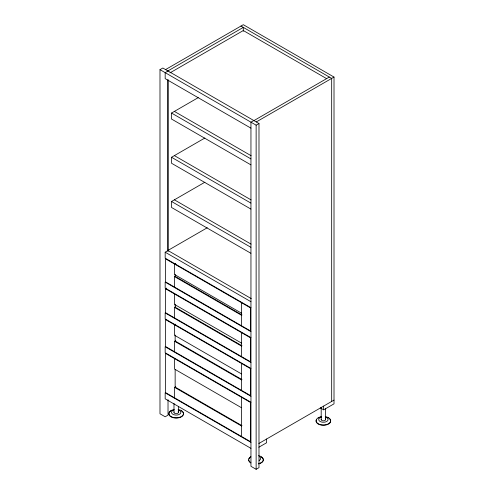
<?xml version="1.0" encoding="UTF-8"?>
<svg xmlns="http://www.w3.org/2000/svg" width="494" height="494" viewBox="0 0 494 494"><rect width="100%" height="100%" fill="white"/><g stroke="black" fill="none" stroke-linecap="round" stroke-linejoin="round"><path stroke-width="0.74" d="M259.109 460.525L259.319 460.365A4.693 2.711 0 0 0 259.319 456.536M168.022 399.708L168.022 415.139L165.175 416.782L159.988 413.793L159.988 69.66L162.841 68.018L258.986 123.525L258.986 467.651L256.133 469.3L250.952 466.305L250.952 122.179L253.805 120.53M165.564 69.586L243.307 24.7L334.012 77.064L334.012 403.839L323.644 409.829L320.402 407.958M167.892 70.932L243.307 27.392L243.307 31.246M168.022 71.006L165.175 72.655L165.175 78.639L250.952 128.162M169.899 72.921L243.307 30.535L326.676 78.67M250.89 164.86L171.523 119.035L171.523 113.052L198.236 97.627M250.89 209.073L171.523 163.248L171.523 157.265L204.862 138.017M253.935 120.604L329.344 77.064M256.263 121.95L334.012 77.064M159.988 69.66L256.133 125.167L258.986 123.525M250.89 253.286L171.523 207.461L171.523 201.478L204.862 182.23M207.27 227.746L167.892 250.477L251.267 298.611M250.952 307.706L165.175 258.183L165.175 252.199L168.022 250.551M175.771 263.438L174.629 264.092L174.629 274.565L241.492 313.171M174.629 287.138L174.629 276.665L175.771 276.004M165.564 288.78L250.563 337.859L250.563 361.799L165.564 312.721L165.564 288.78L166.7 288.126M174.629 317.957L174.629 307.484L175.771 306.823M175.771 324.181L174.629 324.842L174.629 335.315L241.492 373.915M174.629 351.771L174.629 341.298L175.771 340.644M174.629 397.855L174.629 387.382L175.771 386.722M258.856 443.489L334.012 400.103M258.856 447.231L266.63 442.741L266.63 438.999M240.973 26.046L331.678 78.416L331.678 401.449M174.376 111.403L251.076 155.69M171.523 113.052L250.89 158.877M174.376 155.616L251.076 199.903M171.523 157.265L250.89 203.09M174.376 199.829L251.076 244.116M171.523 201.478L250.89 247.303M165.175 252.199L250.952 301.723M242.011 314.968L175.148 276.362L175.148 274.269M174.629 276.665L241.492 315.265M250.952 331.647L165.175 282.123L165.175 288.107L250.952 337.63M241.492 343.095L174.629 304.489L174.629 294.016M242.011 345.788L175.148 307.188L175.148 304.193M174.629 307.484L241.492 346.084M250.952 362.473L165.175 312.943L165.175 318.933L250.952 368.456M242.011 379.602L175.148 341.002L175.148 335.012M174.629 341.298L241.492 379.898M250.952 396.287L165.175 346.763L165.175 352.747L250.952 402.27M241.492 407.729L174.629 369.129L174.629 358.656M242.011 425.686L175.148 387.086L175.148 369.592M174.629 387.382L241.492 425.982M250.952 442.371L165.175 392.841L165.175 398.831L250.952 448.354M325.583 408.254L325.583 419.579M323.644 406.087L323.644 409.829M321.186 407.439L321.186 419.523M256.133 125.167L256.133 469.3M241.492 302.699L241.492 325.737M241.492 332.623L241.492 356.563M241.492 363.442L241.492 390.377M241.492 397.256L241.492 436.455M178.383 406.358L178.383 412.397M173.987 403.277L173.987 412.342M171.004 410.582L171.004 410.872A7.33 4.23 0 0 0 171.004 416.856A7.33 4.23 0 0 0 181.372 416.856A7.33 4.23 0 0 0 181.372 410.872M168.022 79.497L168.022 251.557M167.892 80.182L167.892 250.569M325.318 418.943A2.198 1.272 0 0 1 324.904 420.468A2.198 1.272 0 0 1 322.242 420.635L321.792 420.425A2.198 1.272 0 0 1 321.273 419.196M325.28 416.67A7.33 4.23 0 0 1 329.387 423.185A7.33 4.23 0 0 1 317.383 423.185A7.33 4.23 0 0 1 321.489 416.67M329.733 418.931A7.33 4.23 0 0 1 324.342 425.241A7.33 4.23 0 0 1 316.302 419.949M318.204 418.054A7.33 4.23 0 0 1 319.723 417.381M320.285 417.214A7.33 4.23 0 0 1 321.489 416.961M325.28 416.961A7.33 4.23 0 0 1 326.485 417.214M327.053 417.381A7.33 4.23 0 0 1 328.566 418.054M325.731 417.208A4.693 2.711 0 0 1 326.979 421.289A4.693 2.711 0 0 1 319.791 421.289A4.693 2.711 0 0 1 321.038 417.208M258.51 455.684A7.33 4.23 0 0 1 263.333 459.661A7.33 4.23 0 0 1 258.51 463.638M250.822 462.65A7.33 4.23 0 0 1 250.822 456.666M261.19 456.956A7.33 4.23 0 0 1 258.51 463.928M250.822 462.94A7.33 4.23 0 0 1 248.673 459.951M248.927 458.852A7.33 4.23 0 0 1 250.822 456.956M178.118 411.761A2.198 1.272 0 0 1 177.704 413.287A2.198 1.272 0 0 1 175.043 413.453L174.598 413.243A2.198 1.272 0 0 1 174.079 412.015M178.087 409.489A7.33 4.23 0 0 1 182.193 416.004A7.33 4.23 0 0 1 170.183 416.004A7.33 4.23 0 0 1 174.289 409.489M178.532 410.026A4.693 2.711 0 0 1 179.779 414.108A4.693 2.711 0 0 1 172.591 414.108A4.693 2.711 0 0 1 173.845 410.026M250.563 307.935L165.564 258.856L165.564 281.901L250.563 330.974L250.563 307.935M250.563 368.678L165.564 319.606L165.564 346.535L250.563 395.614L250.563 368.678M250.563 402.493L165.564 353.42L165.564 392.619L250.563 441.698L250.563 402.493"/></g></svg>
